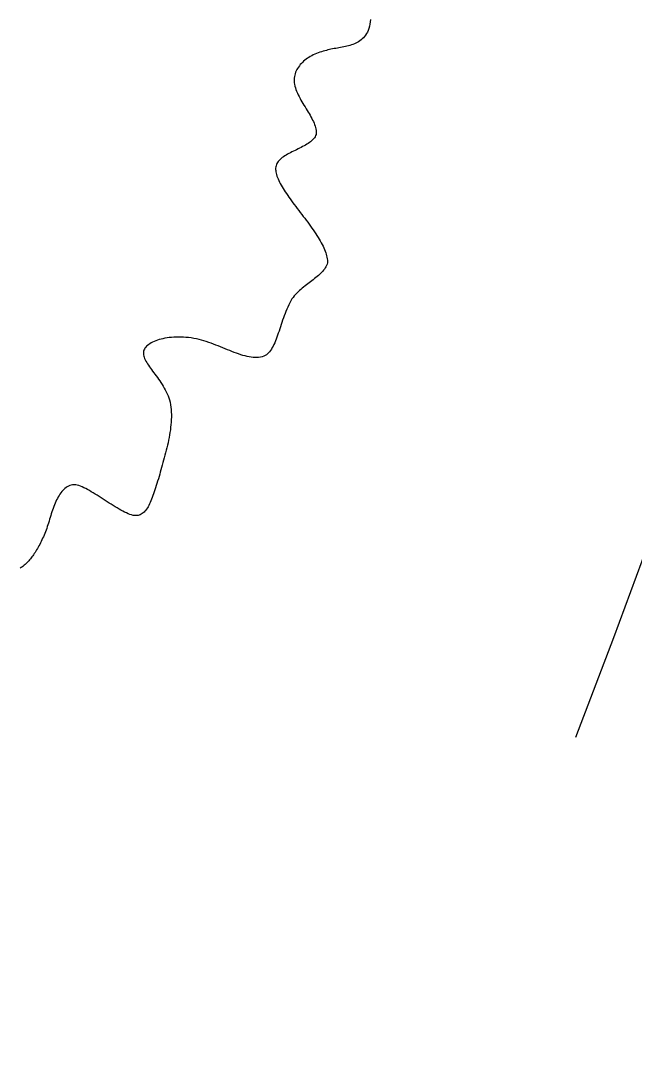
# Model space of a CAD drawing. Header units: metres. Extents: x 507606 to 508087, y 6966978 to 6967359.
# Drawn here: x 507933.928 to 507935.686, y 6967154.354 to 6967157.32 of the extents above; entities that cross this region are included whole.
import ezdxf

# ---------------------------------------------------------------- set-up
doc = ezdxf.new("R2010")
doc.units = ezdxf.units.M
doc.linetypes.add('ISO-DASHED2', pattern=[6, 4, -2])
doc.layers.add('CON_EX. MIN', color=253, linetype='ISO-DASHED2')
doc.layers.add('mga2020VEG_TREE', color=252, linetype='Continuous')

# ---------------------------------------------------------------- blocks, each defined once
blk = doc.blocks.new('BAC V TREE')
for p, q in [((16.1887, -2.464), (16.179, -2.502)), ((16.1972, -2.4242), (16.1887, -2.464)), ((16.2044, -2.3825), (16.1972, -2.4242)), ((16.2105, -2.3392), (16.2044, -2.3825)), ((16.0999, -2.6513), (16.08, -2.6743)), ((16.1187, -2.6264), (16.0999, -2.6513)), ((16.1364, -2.5992), (16.1187, -2.6264)), ((16.1528, -2.5699), (16.1364, -2.5992)), ((16.1678, -2.5381), (16.1528, -2.5699)), ((16.179, -2.502), (16.1678, -2.5381)), ((15.6291, -2.8592), (15.5996, -2.8642)), ((15.6587, -2.8541), (15.6291, -2.8592)), ((15.6881, -2.8488), (15.6587, -2.8541)), ((15.7175, -2.8432), (15.6881, -2.8488)), ((15.7466, -2.8372), (15.7175, -2.8432)), ((15.7755, -2.8308), (15.7466, -2.8372)), ((15.8041, -2.8237), (15.7755, -2.8308)), ((15.8323, -2.8159), (15.8041, -2.8237)), ((15.8601, -2.8073), (15.8323, -2.8159)), ((15.8874, -2.7977), (15.8601, -2.8073)), ((15.9141, -2.7871), (15.8874, -2.7977)), ((15.9401, -2.7754), (15.9141, -2.7871)), ((15.9655, -2.7623), (15.9401, -2.7754)), ((15.9902, -2.7479), (15.9655, -2.7623)), ((16.014, -2.732), (15.9902, -2.7479)), ((16.0369, -2.7145), (16.014, -2.732)), ((16.059, -2.6953), (16.0369, -2.7145)), ((16.08, -2.6743), (16.059, -2.6953)), ((15.075, -3.0365), (15.0495, -3.0533)), ((15.1014, -3.0205), (15.075, -3.0365)), ((15.1287, -3.0054), (15.1014, -3.0205)), ((15.1567, -2.991), (15.1287, -3.0054)), ((15.1855, -2.9775), (15.1567, -2.991)), ((15.215, -2.9649), (15.1855, -2.9775)), ((15.2451, -2.9532), (15.215, -2.9649)), ((15.2758, -2.9424), (15.2451, -2.9532)), ((15.307, -2.9325), (15.2758, -2.9424)), ((15.3386, -2.9236), (15.307, -2.9325)), ((15.3707, -2.9156), (15.3386, -2.9236)), ((15.398, -2.9071), (15.3707, -2.9156)), ((15.4258, -2.8994), (15.398, -2.9071)), ((15.4541, -2.8924), (15.4258, -2.8994)), ((15.4827, -2.886), (15.4541, -2.8924)), ((15.5116, -2.8801), (15.4827, -2.886)), ((15.5408, -2.8746), (15.5116, -2.8801)), ((15.5701, -2.8693), (15.5408, -2.8746)), ((15.5996, -2.8642), (15.5701, -2.8693)), ((14.8689, -3.2377), (14.8553, -3.2615)), ((14.884, -3.2144), (14.8689, -3.2377)), ((14.9004, -3.1919), (14.884, -3.2144)), ((14.9182, -3.1699), (14.9004, -3.1919)), ((14.9372, -3.1487), (14.9182, -3.1699)), ((14.9574, -3.1282), (14.9372, -3.1487)), ((14.9788, -3.1083), (14.9574, -3.1282)), ((15.0013, -3.0892), (14.9788, -3.1083)), ((15.0249, -3.0709), (15.0013, -3.0892)), ((15.0495, -3.0533), (15.0249, -3.0709)), ((14.8064, -3.4167), (14.8043, -3.4444)), ((14.8104, -3.3895), (14.8064, -3.4167)), ((14.8161, -3.3628), (14.8104, -3.3895)), ((14.8235, -3.3366), (14.8161, -3.3628)), ((14.8325, -3.311), (14.8235, -3.3366)), ((14.8431, -3.2859), (14.8325, -3.311)), ((14.8553, -3.2615), (14.8431, -3.2859)), ((14.8043, -3.4444), (14.804, -3.4726)), ((14.804, -3.4726), (14.8056, -3.5013)), ((14.8056, -3.5013), (14.8092, -3.5304)), ((14.8092, -3.5304), (14.8172, -3.563)), ((14.8172, -3.563), (14.8269, -3.5955)), ((14.8269, -3.5955), (14.8382, -3.6281)), ((14.8382, -3.6281), (14.8509, -3.6606)), ((14.8509, -3.6606), (14.8648, -3.6931)), ((14.8648, -3.6931), (14.8798, -3.7255)), ((14.8798, -3.7255), (14.8959, -3.7578)), ((14.8959, -3.7578), (14.9127, -3.7901)), ((14.9127, -3.7901), (14.9303, -3.8221)), ((14.9303, -3.8221), (14.9484, -3.8541)), ((14.9484, -3.8541), (14.967, -3.8858)), ((14.967, -3.8858), (14.9858, -3.9174)), ((14.9858, -3.9174), (15.0048, -3.9488)), ((15.0048, -3.9488), (15.0237, -3.9799)), ((15.0237, -3.9799), (15.0425, -4.0108)), ((15.0425, -4.0108), (15.061, -4.0414)), ((15.061, -4.0414), (15.0791, -4.0717)), ((15.0791, -4.0717), (15.0966, -4.1017)), ((15.0966, -4.1017), (15.1134, -4.1313)), ((15.1134, -4.1313), (15.1294, -4.1606)), ((15.1294, -4.1606), (15.1443, -4.1896)), ((15.1443, -4.1896), (15.1581, -4.2181)), ((15.1581, -4.2181), (15.1707, -4.2462)), ((15.1707, -4.2462), (15.1818, -4.2739)), ((15.1818, -4.2739), (15.1914, -4.3011)), ((15.1914, -4.3011), (15.1992, -4.3279)), ((15.1992, -4.3279), (15.2053, -4.3541)), ((15.2053, -4.3541), (15.2093, -4.3799)), ((15.2093, -4.3799), (15.2112, -4.4051)), ((15.1265, -4.5707), (15.1064, -4.5876)), ((15.1449, -4.5531), (15.1265, -4.5707)), ((15.1616, -4.5348), (15.1449, -4.5531)), ((15.1764, -4.5158), (15.1616, -4.5348)), ((15.1892, -4.496), (15.1764, -4.5158)), ((15.1998, -4.4753), (15.1892, -4.496)), ((15.2081, -4.4538), (15.1998, -4.4753)), ((15.2109, -4.4297), (15.2081, -4.4538)), ((15.2112, -4.4051), (15.2109, -4.4297)), ((14.7922, -4.7625), (14.7642, -4.7764)), ((14.8205, -4.7487), (14.7922, -4.7625)), ((14.8489, -4.735), (14.8205, -4.7487)), ((14.8772, -4.7212), (14.8489, -4.735)), ((14.9053, -4.7074), (14.8772, -4.7212)), ((14.9331, -4.6935), (14.9053, -4.7074)), ((14.9604, -4.6793), (14.9331, -4.6935)), ((14.9871, -4.665), (14.9604, -4.6793)), ((15.013, -4.6503), (14.9871, -4.665)), ((15.0381, -4.6353), (15.013, -4.6503)), ((15.0621, -4.6199), (15.0381, -4.6353)), ((15.0849, -4.604), (15.0621, -4.6199)), ((15.1064, -4.5876), (15.0849, -4.604)), ((14.5115, -4.9517), (14.4981, -4.9704)), ((14.5277, -4.933), (14.5115, -4.9517)), ((14.5456, -4.915), (14.5277, -4.933)), ((14.5652, -4.8977), (14.5456, -4.915)), ((14.5863, -4.8811), (14.5652, -4.8977)), ((14.6088, -4.8649), (14.5863, -4.8811)), ((14.6325, -4.8493), (14.6088, -4.8649)), ((14.6572, -4.834), (14.6325, -4.8493)), ((14.6829, -4.8192), (14.6572, -4.834)), ((14.7094, -4.8047), (14.6829, -4.8192)), ((14.7365, -4.7904), (14.7094, -4.8047)), ((14.7642, -4.7764), (14.7365, -4.7904)), ((14.4641, -5.0743), (14.4635, -5.0971)), ((14.4635, -5.0971), (14.4647, -5.1205)), ((14.4668, -5.0522), (14.4641, -5.0743)), ((14.4647, -5.1205), (14.4677, -5.1446)), ((14.4714, -5.0307), (14.4668, -5.0522)), ((14.4677, -5.1446), (14.4725, -5.1693)), ((14.4781, -5.0099), (14.4714, -5.0307)), ((14.487, -4.9898), (14.4781, -5.0099)), ((14.4981, -4.9704), (14.487, -4.9898)), ((14.4725, -5.1693), (14.479, -5.1947)), ((14.479, -5.1947), (14.4871, -5.2206)), ((14.4871, -5.2206), (14.4968, -5.2471)), ((14.4968, -5.2471), (14.5079, -5.2743)), ((14.5079, -5.2743), (14.5204, -5.302)), ((14.5204, -5.302), (14.5343, -5.3303)), ((14.5343, -5.3303), (14.5495, -5.3591)), ((14.5495, -5.3591), (14.5659, -5.3885)), ((14.5659, -5.3885), (14.5834, -5.4185)), ((14.5834, -5.4185), (14.6021, -5.4489)), ((14.6021, -5.4489), (14.6217, -5.48)), ((14.6217, -5.48), (14.6423, -5.5115)), ((14.6423, -5.5115), (14.6637, -5.5435)), ((14.6637, -5.5435), (14.686, -5.576)), ((14.686, -5.576), (14.709, -5.609)), ((14.709, -5.609), (14.7327, -5.6425)), ((14.7327, -5.6425), (14.757, -5.6765)), ((14.757, -5.6765), (14.7819, -5.7109)), ((14.7819, -5.7109), (14.8072, -5.7458)), ((14.8072, -5.7458), (14.8329, -5.7811)), ((14.8329, -5.7811), (14.859, -5.8169)), ((14.859, -5.8169), (14.8878, -5.8533)), ((14.8878, -5.8533), (14.9165, -5.8898)), ((14.9165, -5.8898), (14.9448, -5.9261)), ((14.9448, -5.9261), (14.9729, -5.9624)), ((14.9729, -5.9624), (15.0006, -5.9986)), ((15.0006, -5.9986), (15.0279, -6.0346)), ((15.0279, -6.0346), (15.0547, -6.0705)), ((15.0547, -6.0705), (15.0809, -6.1062)), ((15.0809, -6.1062), (15.1066, -6.1417)), ((15.1066, -6.1417), (15.1317, -6.177)), ((15.1317, -6.177), (15.156, -6.212)), ((15.156, -6.212), (15.1797, -6.2467)), ((15.1797, -6.2467), (15.2025, -6.2811)), ((15.2025, -6.2811), (15.2245, -6.3151)), ((15.2245, -6.3151), (15.2456, -6.3488)), ((15.2456, -6.3488), (15.2657, -6.3821)), ((15.2657, -6.3821), (15.2848, -6.415)), ((15.2848, -6.415), (15.3029, -6.4474)), ((15.3029, -6.4474), (15.3198, -6.4794)), ((15.3198, -6.4794), (15.3356, -6.5109)), ((15.3356, -6.5109), (15.3502, -6.5418)), ((15.3502, -6.5418), (15.3634, -6.5723)), ((15.3634, -6.5723), (15.3754, -6.6021)), ((15.3754, -6.6021), (15.386, -6.6313)), ((15.386, -6.6313), (15.3951, -6.66)), ((15.3951, -6.66), (15.4028, -6.688)), ((15.3996, -6.8661), (15.3885, -6.8893)), ((15.4091, -6.8422), (15.3996, -6.8661)), ((15.4028, -6.688), (15.4089, -6.7153)), ((15.4089, -6.7153), (15.4134, -6.7419)), ((15.4169, -6.8173), (15.4091, -6.8422)), ((15.4134, -6.7419), (15.4163, -6.7678)), ((15.4163, -6.7678), (15.4175, -6.7929)), ((15.4175, -6.7929), (15.4169, -6.8173)), ((15.2499, -7.0531), (15.2278, -7.072)), ((15.2712, -7.0341), (15.2499, -7.0531)), ((15.2915, -7.0148), (15.2712, -7.0341)), ((15.3108, -6.9951), (15.2915, -7.0148)), ((15.3289, -6.9751), (15.3108, -6.9951)), ((15.3459, -6.9545), (15.3289, -6.9751)), ((15.3615, -6.9334), (15.3459, -6.9545)), ((15.3757, -6.9117), (15.3615, -6.9334)), ((15.3885, -6.8893), (15.3757, -6.9117)), ((15.0051, -7.2434), (14.9793, -7.264)), ((15.0308, -7.2234), (15.0051, -7.2434)), ((15.0566, -7.2037), (15.0308, -7.2234)), ((15.0822, -7.1844), (15.0566, -7.2037)), ((15.1075, -7.1654), (15.0822, -7.1844)), ((15.1326, -7.1466), (15.1075, -7.1654)), ((15.1572, -7.1279), (15.1326, -7.1466)), ((15.1814, -7.1093), (15.1572, -7.1279)), ((15.2049, -7.0906), (15.1814, -7.1093)), ((15.2278, -7.072), (15.2049, -7.0906)), ((14.808, -7.4271), (14.7859, -7.454)), ((14.8309, -7.4012), (14.808, -7.4271)), ((14.8545, -7.3763), (14.8309, -7.4012)), ((14.8786, -7.3524), (14.8545, -7.3763)), ((14.9033, -7.3292), (14.8786, -7.3524)), ((14.9284, -7.3068), (14.9033, -7.3292)), ((14.9537, -7.2851), (14.9284, -7.3068)), ((14.9793, -7.264), (14.9537, -7.2851)), ((14.7042, -7.5936), (14.686, -7.6325)), ((14.7233, -7.5555), (14.7042, -7.5936)), ((14.7434, -7.5183), (14.7233, -7.5555)), ((14.7646, -7.4819), (14.7434, -7.5183)), ((14.7859, -7.454), (14.7646, -7.4819)), ((14.6211, -7.7926), (14.6064, -7.8332)), ((14.6363, -7.7521), (14.6211, -7.7926)), ((14.6521, -7.7118), (14.6363, -7.7521)), ((14.6687, -7.6719), (14.6521, -7.7118)), ((14.686, -7.6325), (14.6687, -7.6719)), ((14.5518, -7.9948), (14.5388, -8.0343)), ((14.565, -7.9548), (14.5518, -7.9948)), ((14.5785, -7.9145), (14.565, -7.9548)), ((14.5922, -7.8739), (14.5785, -7.9145)), ((14.6064, -7.8332), (14.5922, -7.8739)), ((12.4662, -8.2003), (12.4278, -8.2067)), ((12.5059, -8.1951), (12.4662, -8.2003)), ((12.5467, -8.1909), (12.5059, -8.1951)), ((12.5888, -8.1879), (12.5467, -8.1909)), ((12.6319, -8.186), (12.5888, -8.1879)), ((12.6761, -8.1853), (12.6319, -8.186)), ((12.7212, -8.1859), (12.6761, -8.1853)), ((12.7672, -8.1877), (12.7212, -8.1859)), ((12.814, -8.1908), (12.7672, -8.1877)), ((12.8617, -8.1953), (12.814, -8.1908)), ((12.91, -8.2012), (12.8617, -8.1953)), ((12.959, -8.2084), (12.91, -8.2012)), ((14.4871, -8.1856), (14.4739, -8.2211)), ((14.5001, -8.1491), (14.4871, -8.1856)), ((14.5131, -8.1116), (14.5001, -8.1491)), ((14.5259, -8.0733), (14.5131, -8.1116)), ((14.5388, -8.0343), (14.5259, -8.0733)), ((12.0602, -8.3879), (12.0486, -8.4061)), ((12.0741, -8.3703), (12.0602, -8.3879)), ((12.0901, -8.3532), (12.0741, -8.3703)), ((12.1081, -8.3368), (12.0901, -8.3532)), ((12.1283, -8.321), (12.1081, -8.3368)), ((12.1504, -8.3059), (12.1283, -8.321)), ((12.1744, -8.2915), (12.1504, -8.3059)), ((12.2003, -8.2779), (12.1744, -8.2915)), ((12.2279, -8.2651), (12.2003, -8.2779)), ((12.2573, -8.2531), (12.2279, -8.2651)), ((12.2883, -8.242), (12.2573, -8.2531)), ((12.321, -8.2317), (12.2883, -8.242)), ((12.3551, -8.2224), (12.321, -8.2317)), ((12.3908, -8.214), (12.3551, -8.2224)), ((12.4278, -8.2067), (12.3908, -8.214)), ((13.0086, -8.2171), (12.959, -8.2084)), ((13.0587, -8.2273), (13.0086, -8.2171)), ((13.102, -8.2392), (13.0587, -8.2273)), ((13.1453, -8.2523), (13.102, -8.2392)), ((13.1888, -8.2665), (13.1453, -8.2523)), ((13.2323, -8.2815), (13.1888, -8.2665)), ((13.2758, -8.2973), (13.2323, -8.2815)), ((13.3193, -8.3137), (13.2758, -8.2973)), ((13.3627, -8.3306), (13.3193, -8.3137)), ((13.4059, -8.3478), (13.3627, -8.3306)), ((13.449, -8.3653), (13.4059, -8.3478)), ((13.4919, -8.3828), (13.449, -8.3653)), ((13.5346, -8.4002), (13.4919, -8.3828)), ((14.4022, -8.3788), (14.3863, -8.4056)), ((14.4175, -8.3503), (14.4022, -8.3788)), ((14.4323, -8.3201), (14.4175, -8.3503)), ((14.4465, -8.2885), (14.4323, -8.3201)), ((14.4604, -8.2554), (14.4465, -8.2885)), ((14.4739, -8.2211), (14.4604, -8.2554)), ((12.0324, -8.444), (12.03, -8.4658)), ((12.03, -8.4658), (12.0301, -8.488)), ((12.0301, -8.488), (12.0327, -8.5104)), ((12.0393, -8.4248), (12.0324, -8.444)), ((12.0327, -8.5104), (12.0376, -8.5333)), ((12.0376, -8.5333), (12.0447, -8.5565)), ((12.0486, -8.4061), (12.0393, -8.4248)), ((12.0447, -8.5565), (12.0537, -8.58)), ((12.0537, -8.58), (12.0646, -8.604)), ((13.577, -8.4175), (13.5346, -8.4002)), ((13.619, -8.4344), (13.577, -8.4175)), ((13.6607, -8.4508), (13.619, -8.4344)), ((13.7019, -8.4666), (13.6607, -8.4508)), ((13.7427, -8.4817), (13.7019, -8.4666)), ((13.7831, -8.4958), (13.7427, -8.4817)), ((13.8229, -8.5089), (13.7831, -8.4958)), ((13.8621, -8.5209), (13.8229, -8.5089)), ((13.9007, -8.5315), (13.8621, -8.5209)), ((13.9386, -8.5407), (13.9007, -8.5315)), ((13.9758, -8.5483), (13.9386, -8.5407)), ((14.0123, -8.5542), (13.9758, -8.5483)), ((14.0481, -8.5583), (14.0123, -8.5542)), ((14.083, -8.5603), (14.0481, -8.5583)), ((14.117, -8.5602), (14.083, -8.5603)), ((14.1502, -8.5578), (14.117, -8.5602)), ((14.1824, -8.5531), (14.1502, -8.5578)), ((14.2136, -8.5457), (14.1824, -8.5531)), ((14.2438, -8.5357), (14.2136, -8.5457)), ((14.2729, -8.5229), (14.2438, -8.5357)), ((14.2943, -8.5091), (14.2729, -8.5229)), ((14.3145, -8.4928), (14.2943, -8.5091)), ((14.3338, -8.4742), (14.3145, -8.4928)), ((14.3521, -8.4534), (14.3338, -8.4742)), ((14.3696, -8.4305), (14.3521, -8.4534)), ((14.3863, -8.4056), (14.3696, -8.4305)), ((12.0646, -8.604), (12.0772, -8.6284)), ((12.0772, -8.6284), (12.0913, -8.6532)), ((12.0913, -8.6532), (12.1069, -8.6785)), ((12.1069, -8.6785), (12.1238, -8.7042)), ((12.1238, -8.7042), (12.1418, -8.7304)), ((12.1418, -8.7304), (12.1608, -8.7571)), ((12.1608, -8.7571), (12.1807, -8.7843)), ((12.1807, -8.7843), (12.2013, -8.8121)), ((12.2013, -8.8121), (12.2224, -8.8404)), ((12.2224, -8.8404), (12.244, -8.8692)), ((12.244, -8.8692), (12.2659, -8.8987)), ((12.2659, -8.8987), (12.2879, -8.9287)), ((12.2879, -8.9287), (12.3099, -8.9593)), ((12.3099, -8.9593), (12.3317, -8.9906)), ((12.3317, -8.9906), (12.3533, -9.0225)), ((12.3533, -9.0225), (12.3744, -9.0551)), ((12.3744, -9.0551), (12.395, -9.0884)), ((12.395, -9.0884), (12.4149, -9.1223)), ((12.4149, -9.1223), (12.4339, -9.157)), ((12.4339, -9.157), (12.4518, -9.1924)), ((12.4518, -9.1924), (12.4687, -9.2285)), ((12.4687, -9.2285), (12.4842, -9.2654)), ((12.4842, -9.2654), (12.4983, -9.3031)), ((12.4983, -9.3031), (12.5109, -9.3415)), ((12.5109, -9.3415), (12.5209, -9.3852)), ((12.5209, -9.3852), (12.529, -9.4294)), ((12.529, -9.4294), (12.5354, -9.4741)), ((12.5354, -9.4741), (12.5401, -9.5193)), ((12.5401, -9.5193), (12.5432, -9.5649)), ((12.5436, -9.7038), (12.5411, -9.7506)), ((12.5432, -9.5649), (12.5448, -9.6109)), ((12.5449, -9.6572), (12.5436, -9.7038)), ((12.5448, -9.6109), (12.5449, -9.6572)), ((12.5265, -9.8921), (12.5196, -9.9395)), ((12.5324, -9.8448), (12.5265, -9.8921)), ((12.5373, -9.7977), (12.5324, -9.8448)), ((12.5411, -9.7506), (12.5373, -9.7977)), ((12.4939, -10.0815), (12.4839, -10.1286)), ((12.5032, -10.0342), (12.4939, -10.0815)), ((12.5118, -9.9869), (12.5032, -10.0342)), ((12.5196, -9.9395), (12.5118, -9.9869)), ((12.4509, -10.269), (12.4391, -10.3152)), ((12.4623, -10.2224), (12.4509, -10.269)), ((12.4734, -10.1756), (12.4623, -10.2224)), ((12.4839, -10.1286), (12.4734, -10.1756)), ((12.4025, -10.4518), (12.3902, -10.4964)), ((12.4148, -10.4067), (12.4025, -10.4518)), ((12.427, -10.3611), (12.4148, -10.4067)), ((12.4391, -10.3152), (12.427, -10.3611)), ((12.3423, -10.6694), (12.331, -10.711)), ((12.3539, -10.627), (12.3423, -10.6694)), ((12.3658, -10.5841), (12.3539, -10.627)), ((12.3779, -10.5405), (12.3658, -10.5841)), ((12.3902, -10.4964), (12.3779, -10.5405)), ((12.2928, -10.837), (12.2796, -10.8781)), ((12.3063, -10.7949), (12.2928, -10.837)), ((12.3203, -10.7518), (12.3063, -10.7949)), ((12.331, -10.711), (12.3203, -10.7518)), ((10.5121, -11.0514), (10.495, -11.0752)), ((10.5298, -11.0291), (10.5121, -11.0514)), ((10.5483, -11.0082), (10.5298, -11.0291)), ((10.5677, -10.9889), (10.5483, -11.0082)), ((10.5879, -10.9713), (10.5677, -10.9889)), ((10.609, -10.9555), (10.5879, -10.9713)), ((10.631, -10.9416), (10.609, -10.9555)), ((10.654, -10.9296), (10.631, -10.9416)), ((10.6781, -10.9197), (10.654, -10.9296)), ((10.7031, -10.9119), (10.6781, -10.9197)), ((10.7292, -10.9063), (10.7031, -10.9119)), ((10.7565, -10.9031), (10.7292, -10.9063)), ((10.7849, -10.9023), (10.7565, -10.9031)), ((10.8131, -10.9091), (10.7849, -10.9023)), ((10.8425, -10.9182), (10.8131, -10.9091)), ((10.8728, -10.9293), (10.8425, -10.9182)), ((10.9041, -10.9422), (10.8728, -10.9293)), ((10.9363, -10.9569), (10.9041, -10.9422)), ((10.9693, -10.9733), (10.9363, -10.9569)), ((11.003, -10.991), (10.9693, -10.9733)), ((11.0373, -11.0101), (11.003, -10.991)), ((11.0723, -11.0303), (11.0373, -11.0101)), ((11.1078, -11.0515), (11.0723, -11.0303)), ((11.1437, -11.0736), (11.1078, -11.0515)), ((12.2295, -11.0325), (12.2174, -11.0683)), ((12.2417, -10.9955), (12.2295, -11.0325)), ((12.2541, -10.9575), (12.2417, -10.9955)), ((12.2667, -10.9183), (12.2541, -10.9575)), ((12.2796, -10.8781), (12.2667, -10.9183)), ((10.4066, -11.2424), (10.3937, -11.2735)), ((10.4199, -11.2121), (10.4066, -11.2424)), ((10.4337, -11.1826), (10.4199, -11.2121)), ((10.4481, -11.1541), (10.4337, -11.1826)), ((10.4631, -11.1266), (10.4481, -11.1541)), ((10.4787, -11.1003), (10.4631, -11.1266)), ((10.495, -11.0752), (10.4787, -11.1003)), ((11.1799, -11.0963), (11.1437, -11.0736)), ((11.2165, -11.1197), (11.1799, -11.0963)), ((11.2533, -11.1434), (11.2165, -11.1197)), ((11.2902, -11.1674), (11.2533, -11.1434)), ((11.3272, -11.1916), (11.2902, -11.1674)), ((11.3643, -11.2157), (11.3272, -11.1916)), ((11.4012, -11.2396), (11.3643, -11.2157)), ((11.438, -11.2633), (11.4012, -11.2396)), ((12.1435, -11.256), (12.1306, -11.2824)), ((12.1562, -11.2282), (12.1435, -11.256)), ((12.1687, -11.1989), (12.1562, -11.2282)), ((12.181, -11.1682), (12.1687, -11.1989)), ((12.1931, -11.1362), (12.181, -11.1682)), ((12.2053, -11.1028), (12.1931, -11.1362)), ((12.2174, -11.0683), (12.2053, -11.1028)), ((10.3355, -11.4375), (10.3248, -11.4713)), ((10.3465, -11.4039), (10.3355, -11.4375)), ((10.3578, -11.3706), (10.3465, -11.4039)), ((10.3694, -11.3377), (10.3578, -11.3706)), ((10.3813, -11.3053), (10.3694, -11.3377)), ((10.3937, -11.2735), (10.3813, -11.3053)), ((11.4746, -11.2864), (11.438, -11.2633)), ((11.5109, -11.3089), (11.4746, -11.2864)), ((11.5468, -11.3307), (11.5109, -11.3089)), ((11.5823, -11.3515), (11.5468, -11.3307)), ((11.6173, -11.3713), (11.5823, -11.3515)), ((11.6517, -11.3899), (11.6173, -11.3713)), ((11.6855, -11.4071), (11.6517, -11.3899)), ((11.7186, -11.4228), (11.6855, -11.4071)), ((11.7508, -11.4369), (11.7186, -11.4228)), ((11.7822, -11.4492), (11.7508, -11.4369)), ((11.9927, -11.4462), (11.974, -11.4553)), ((12.0106, -11.435), (11.9927, -11.4462)), ((12.0277, -11.4221), (12.0106, -11.435)), ((12.0441, -11.4072), (12.0277, -11.4221)), ((12.0598, -11.3906), (12.0441, -11.4072)), ((12.0749, -11.3723), (12.0598, -11.3906)), ((12.0895, -11.3523), (12.0749, -11.3723)), ((12.1036, -11.3306), (12.0895, -11.3523)), ((12.1173, -11.3073), (12.1036, -11.3306)), ((12.1306, -11.2824), (12.1173, -11.3073)), ((10.2838, -11.607), (10.2739, -11.6406)), ((10.2939, -11.5732), (10.2838, -11.607)), ((10.304, -11.5393), (10.2939, -11.5732)), ((10.3143, -11.5052), (10.304, -11.5393)), ((10.3248, -11.4713), (10.3143, -11.5052)), ((11.8126, -11.4595), (11.7822, -11.4492)), ((11.842, -11.4677), (11.8126, -11.4595)), ((11.8667, -11.471), (11.842, -11.4677)), ((11.8902, -11.472), (11.8667, -11.471)), ((11.9126, -11.471), (11.8902, -11.472)), ((11.9341, -11.4678), (11.9126, -11.471)), ((11.9545, -11.4626), (11.9341, -11.4678)), ((11.974, -11.4553), (11.9545, -11.4626)), ((10.203, -11.83), (10.1902, -11.8598)), ((10.2155, -11.7996), (10.203, -11.83)), ((10.2278, -11.7687), (10.2155, -11.7996)), ((10.2398, -11.7374), (10.2278, -11.7687)), ((10.2515, -11.7056), (10.2398, -11.7374)), ((10.2628, -11.6733), (10.2515, -11.7056)), ((10.2739, -11.6406), (10.2628, -11.6733)), ((10.1231, -12.0006), (10.1092, -12.0269)), ((10.1369, -11.9737), (10.1231, -12.0006)), ((10.1505, -11.9461), (10.1369, -11.9737)), ((10.1639, -11.9179), (10.1505, -11.9461)), ((10.1772, -11.8892), (10.1639, -11.9179)), ((10.1902, -11.8598), (10.1772, -11.8892)), ((10.0092, -12.1916), (9.9947, -12.2121)), ((10.0236, -12.1703), (10.0092, -12.1916)), ((10.038, -12.1483), (10.0236, -12.1703)), ((10.0524, -12.1254), (10.038, -12.1483)), ((10.0667, -12.1019), (10.0524, -12.1254)), ((10.081, -12.0776), (10.0667, -12.1019)), ((10.0952, -12.0526), (10.081, -12.0776)), ((10.1092, -12.0269), (10.0952, -12.0526)), ((9.8247, -12.3956), (9.8099, -12.4076)), ((9.8394, -12.3828), (9.8247, -12.3956)), ((9.8539, -12.369), (9.8394, -12.3828)), ((9.8675, -12.3576), (9.8539, -12.369)), ((9.8811, -12.3451), (9.8675, -12.3576)), ((9.895, -12.3317), (9.8811, -12.3451)), ((9.909, -12.3173), (9.895, -12.3317)), ((9.9231, -12.302), (9.909, -12.3173)), ((9.9373, -12.2858), (9.9231, -12.302)), ((9.9516, -12.2687), (9.9373, -12.2858)), ((9.9659, -12.2507), (9.9516, -12.2687)), ((9.9803, -12.2318), (9.9659, -12.2507)), ((9.9947, -12.2121), (9.9803, -12.2318)), ((9.78, -12.4288), (9.7649, -12.4381)), ((9.795, -12.4187), (9.78, -12.4288)), ((9.8099, -12.4076), (9.795, -12.4187))]:
    blk.add_line(p, q)
blk = doc.blocks.new('XE_SURVEY')
at = {"layer": 'mga2020VEG_TREE', "xscale": 0.1554417355589352, "yscale": 0.1554417355589352, "zscale": 0.1554417355589352, "rotation": 0.001583333339407246}
blk.add_blockref('BAC V TREE', (507932.409, 6967157.6871, 5.0005), dxfattribs=at)
blk = doc.blocks.new('XE_CONTOURS EXIST_1')
at = {"layer": 'CON_EX. MIN', "color": 253, "linetype": 'ISO-DASHED2', "lineweight": -3, "elevation": 4.8, "flags": 128}
blk.add_lwpolyline([(507942.385, 6967156.2176), (507942.3936, 6967156.2126), (507942.4348, 6967156.1884), (507942.4605, 6967156.1717), (507942.3069, 6967156.2268), (507942.1068, 6967156.3001), (507941.8413, 6967156.4015), (507941.1787, 6967156.6538), (507940.2491, 6967157.0043), (507939.1823, 6967157.4002), (507938.1085, 6967157.7891), (507937.1577, 6967158.118), (507936.5729, 6967158.3026), (507936.2805, 6967158.3776), (507936.1709, 6967158.3911), (507936.1448, 6967158.3856), (507936.12, 6967158.3618), (507936.0753, 6967158.27), (507936.0192, 6967158.0406), (507935.9618, 6967157.6174), (507935.9108, 6967157.0154), (507935.8739, 6967156.4821), (507935.8414, 6967156.1779), (507935.758, 6967155.9191), (507935.6234, 6967155.5542), (507935.4855, 6967155.1899), (507935.3925, 6967154.9331), (507935.2908, 6967154.5937), (507935.068, 6967153.8377), (507934.7655, 6967152.8073), (507934.4249, 6967151.6444), (507934.0874, 6967150.4913), (507933.7945, 6967149.49), (507933.5877, 6967148.7825), (507933.5084, 6967148.5111), (507933.4839, 6967148.4256), (507933.4589, 6967148.3403), (507933.4105, 6967148.2148), (507933.3209, 6967147.9844), (507933.2575, 6967147.8199), (507933.2091, 6967147.6847), (507933.1454, 6967147.5055), (507933.1051, 6967147.3985), (507933.0301, 6967147.2868), (507932.9672, 6967147.1781), (507933.0387, 6967147.065), (507933.1085, 6967146.9697), (507933.0495, 6967146.9535), (507932.9855, 6967146.9393), (507932.8668, 6967146.9181), (507932.7421, 6967146.8832), (507932.7377, 6967146.63), (507932.7371, 6967145.9904), (507932.7379, 6967145.1179), (507932.7379, 6967144.1661), (507932.7348, 6967143.2886), (507932.7285, 6967142.7434), (507932.7209, 6967142.4775), (507932.7141, 6967142.3868), (507932.7101, 6967142.3711), (507932.6951, 6967142.3591), (507932.6377, 6967142.3363), (507932.506, 6967142.3055), (507932.3098, 6967142.2714), (507932.1696, 6967142.2419), (507932.1192, 6967142.1242), (507932.0782, 6967141.9964), (507932.003, 6967141.7396), (507931.8103, 6967141.0788), (507931.5368, 6967140.1388), (507931.2192, 6967139.0447), (507930.8944, 6967137.9214), (507930.5989, 6967136.8939), (507930.3694, 6967136.0873), (507930.2428, 6967135.6265), (507930.1222, 6967135.124), (507929.9503, 6967134.3737), (507929.76, 6967133.5257), (507929.5842, 6967132.7306), (507929.4557, 6967132.1387), (507929.4073, 6967131.9005), (507929.473, 6967131.8144), (507929.5456, 6967131.7293), (507929.6388, 6967131.5881), (507929.7972, 6967131.3276), (507929.8823, 6967131.1286), (507929.7702, 6967130.8646), (507929.5211, 6967130.386), (507929.2713, 6967129.9205), (507929.1568, 6967129.6954), (507929.2098, 6967129.5638), (507929.2606, 6967129.4335), (507929.1288, 6967129.2538), (507928.8202, 6967128.8544), (507928.4567, 6967128.3783), (507928.2082, 6967128.0383), (507928.0874, 6967127.8552), (507928.0528, 6967127.7845), (507928.0521, 6967127.768), (507928.0663, 6967127.7578), (507928.1345, 6967127.7472), (507928.3132, 6967127.7514), (507928.6282, 6967127.7815), (507929.0045, 6967127.8305), (507929.1791, 6967127.8563), (507929.2514, 6967127.8702), (507929.3236, 6967127.8848), (507929.5277, 6967127.9303), (507929.74, 6967127.9789), (507929.838, 6967128.0145), (507929.9355, 6967128.0514), (507930.1801, 6967128.1491), (507930.7016, 6967128.3579), (507931.2306, 6967128.5707), (507931.4976, 6967128.6804), (507931.6661, 6967128.7743), (507931.8321, 6967128.8729), (507932.0355, 6967129.0086), (507932.4707, 6967129.3015), (507932.9801, 6967129.6449), (507933.406, 6967129.9325), (507933.5906, 6967130.0578), (507933.6721, 6967130.1257), (507933.7528, 6967130.1945), (507933.8707, 6967130.2987), (507933.9814, 6967130.3973), (507934.0333, 6967130.4515), (507934.0848, 6967130.5061), (507934.2609, 6967130.7029), (507934.6452, 6967131.1338), (507935.0405, 6967131.5789), (507935.2494, 6967131.8186), (507935.3555, 6967131.966), (507935.4938, 6967132.1682), (507935.5938, 6967132.32), (507935.7466, 6967132.5847), (507936.031, 6967133.0859), (507936.3147, 6967133.59), (507936.4654, 6967133.8635), (507936.5524, 6967134.056), (507936.6635, 6967134.3145), (507936.7341, 6967134.4826), (507936.7847, 6967134.612), (507936.8501, 6967134.7834), (507936.8874, 6967134.8836), (507936.9191, 6967134.9943), (507936.9495, 6967135.1054), (507936.9879, 6967135.2545), (507937.068, 6967135.5692), (507937.1532, 6967135.9126), (507937.207, 6967136.1475), (507937.2415, 6967136.3577), (507937.2848, 6967136.6583), (507937.3247, 6967136.9594), (507937.3491, 6967137.1711), (507937.3662, 6967137.4486), (507937.3875, 6967137.8934), (507937.4054, 6967138.3346), (507937.4122, 6967138.6012), (507937.3977, 6967138.8939), (507937.3711, 6967139.2818), (507937.353, 6967139.519), (507937.3379, 6967139.6532), (507937.3164, 6967139.8338), (507937.3036, 6967139.9681), (507937.3067, 6967140.1937), (507937.3173, 6967140.6314), (507937.3299, 6967141.1029), (507937.3389, 6967141.4295), (507937.3496, 6967141.7835), (507937.3661, 6967142.3113), (507937.3816, 6967142.7949), (507937.3892, 6967143.0167), (507937.4021, 6967143.1313), (507937.414, 6967143.2294), (507937.4236, 6967143.2943), (507937.4767, 6967143.5182), (507937.6041, 6967144.0546), (507937.7585, 6967144.7044), (507937.8926, 6967145.2686), (507937.959, 6967145.5481), (507938.0105, 6967145.7664), (507938.0784, 6967146.0537), (507938.1169, 6967146.2132), (507938.1545, 6967146.3282), (507938.1938, 6967146.4426), (507938.2381, 6967146.5504), (507938.3141, 6967146.7348), (507938.3695, 6967146.8752), (507938.4172, 6967147.074), (507938.4924, 6967147.3718), (507938.5759, 6967147.5555), (507938.7714, 6967147.5775), (507939.1263, 6967147.5655), (507939.4761, 6967147.5273), (507939.6562, 6967147.4706), (507939.6072, 6967147.2406), (507939.4497, 6967146.8719), (507939.3296, 6967146.5931), (507939.2366, 6967146.3199), (507939.0818, 6967145.851), (507938.9326, 6967145.3581), (507938.8562, 6967145.0129), (507938.8836, 6967144.6238), (507938.9691, 6967143.9427), (507939.0759, 6967143.185), (507939.1675, 6967142.566), (507939.207, 6967142.3011), (507939.21, 6967142.1888), (507939.2127, 6967142.0764), (507939.2378, 6967141.8545), (507939.2922, 6967141.3787), (507939.3488, 6967140.8732), (507939.3804, 6967140.5623), (507939.3953, 6967140.3464), (507939.4131, 6967140.0384), (507939.4241, 6967139.7311), (507939.4183, 6967139.5171), (507939.3313, 6967139.1904), (507939.1417, 6967138.5597), (507938.9151, 6967137.8218), (507938.7172, 6967137.1735), (507938.6135, 6967136.8118), (507938.5553, 6967136.4853), (507938.4824, 6967136.011), (507938.4176, 6967135.5729), (507938.384, 6967135.3553), (507938.3345, 6967135.1854), (507938.282, 6967135.0161), (507938.2291, 6967134.8624), (507938.1303, 6967134.5702), (507938.0347, 6967134.2566), (507937.9916, 6967134.0392), (507938.0639, 6967133.7152), (507938.227, 6967133.1601), (507938.3986, 6967132.6084), (507938.4965, 6967132.295)], dxfattribs=at)

msp = doc.modelspace()

# ---------------------------------------------------------------- block references
msp.add_blockref('XE_SURVEY', (0, 0))

# ---------------------------------------------------------------- next in the draw order: block references
msp.add_blockref('XE_CONTOURS EXIST_1', (0, 0))

doc.saveas('drawing.dxf')
